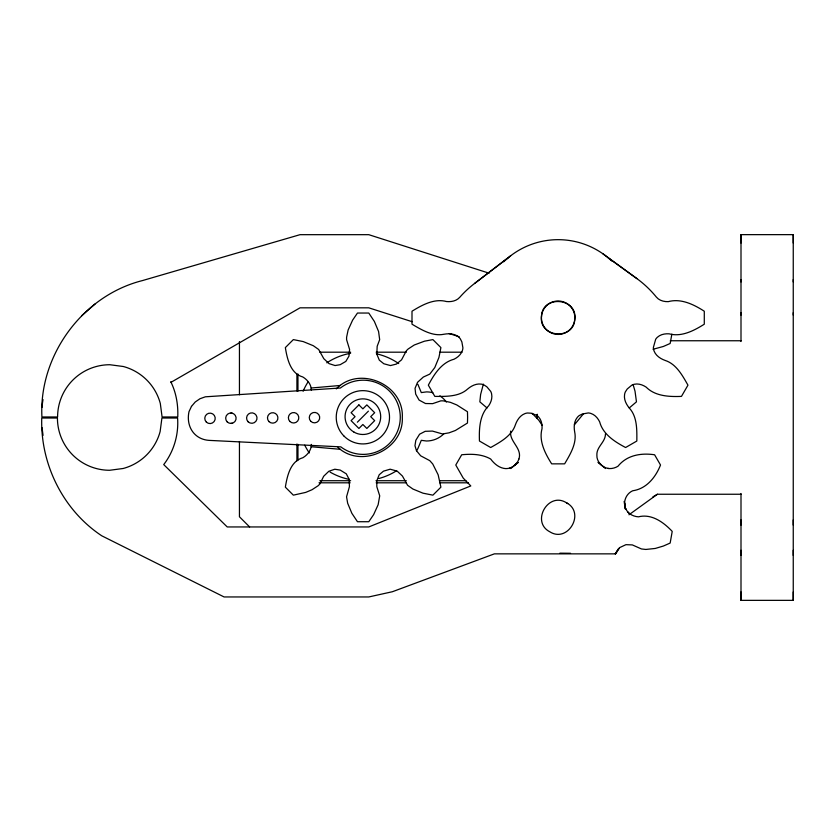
<?xml version="1.0" encoding="UTF-8"?>
<svg xmlns="http://www.w3.org/2000/svg" width="835" height="835" viewBox="0 0 835 835"><rect width="100%" height="100%" fill="white"/><g stroke="black" fill="none" stroke-linecap="round" stroke-linejoin="round"><path stroke-width="1.25" d="M537.249 418.398L537.249 414.504M741 341.505L741 234.645L793.25 234.645L793.25 600.355L741 600.355L741 493.495M311.309 444.418C311.476 450.044 307.53 454.95 302.907 457.726C290.382 461.16 287.177 476.013 285.351 487.16L293.346 495.155L305.714 492.399L311.977 489.759L318.156 485.719L319.847 484.039L323.677 476.253L328.823 471.284L334.814 469.228L340.2 470.084L346.295 473.842L349.197 479.478L349.427 486.669L346.556 496.804L347.663 503.255L351.869 513.316L357.474 521.718L368.778 521.718L373.621 514.642L378.14 504.726L379.716 495.854L376.825 486.721L376.773 480.824L379.215 474.75L383.484 471.159L390.154 469.197L397.189 471.138L402.439 476.065L407.563 485.26L412.918 489.039L423.001 493.182L432.906 495.155L440.901 487.16L438.145 474.791L432.739 463.978L429.785 460.659L420.683 455.816L416.446 450.67L414.964 445.692L415.82 440.306L419.587 434.21L425.213 431.309L432.415 431.079L442.55 433.96L449 432.843L455.378 430.495L467.464 423.032L467.61 417.385L467.464 411.728L456.766 404.933L450.462 402.366L443.239 400.852L440.859 400.842L432.645 403.649L425.495 403.524L419.086 400.08L415.673 394.089L415.047 388.348L417.542 382.305L423.335 377.044L429.785 374.111L434.774 367.588L438.918 357.505L440.901 347.6L432.906 339.605L424.472 341.191L414.264 345.001L408.085 349.04L406.394 350.721L401.562 359.822L396.406 364.07L390.456 365.573L383.808 363.747L379.309 360.135L376.804 354.103L377.18 346.285L379.664 339.647L378.579 331.505L374.372 321.444L368.778 313.041L357.474 313.041L352.62 320.129L348.111 330.044L346.598 337.267L346.588 339.647L349.594 349.5L348.957 356.148L345.815 361.419L340.2 364.686L335.096 365.553L329.063 363.632L323.813 358.706L318.678 349.5L313.334 345.732L303.241 341.588L293.346 339.605L285.351 347.6C287.167 358.695 290.34 373.454 302.75 376.94C307.363 379.674 311.33 384.455 311.319 390.049M489.122 273.202L368.778 234.677L300.026 234.677L142.597 280.539C82.644 295.538 38.796 355.345 41.917 416.978L57.594 416.978A52.25 52.25 0 0 1 109.844 364.728L123.361 366.513A52.25 52.25 0 0 1 160.31 403.451L162.084 416.978L177.761 416.978C178.262 404.881 176.195 392.596 170.757 381.71M624.131 501.438L625.613 509.423C622.785 502.388 625.686 493.861 632.721 490.761C646.394 488.83 655.611 477.411 660.516 465.022L654.598 454.772C640.862 452.768 626.897 455.179 617.994 466.222C613.673 468.946 607.671 469.635 603.361 466.535C599.572 464.062 596.639 459.96 596.879 455.273C596.305 446.715 605.646 442.153 605.469 433.783M671.862 334.157L670.161 343.477L663.387 346.462L653.053 349.27M624.684 503.693L624.663 502.712M518.9 459.052C522.533 448.113 509.131 441.84 510.634 431.111M518.9 459.062C516.907 465.095 510.237 469.761 503.797 468.372C498.338 467.297 493.913 463.373 490.677 459.031C481.983 454.031 471.42 453.802 461.692 454.772L455.774 465.022L463.237 478.111L470.794 485.939L368.778 526.948L227.224 526.948L163.723 464.594C173.868 451.453 178.794 434.565 177.584 418.022L161.917 418.022L160.132 431.549A52.25 52.25 0 0 1 123.194 468.487L109.667 470.272A52.25 52.25 0 0 1 57.427 418.022L41.75 418.022C40.268 464.124 63.147 510.279 101.766 535.809L224.093 596.952L368.778 596.952L392.377 591.733L494.393 553.856L615.625 553.856L619.706 547.583L625.947 544.671L632.325 544.911L641.468 548.96L645.852 549.451L655.287 548.449L663.387 546.038L670.161 543.053L672.217 531.394C663.595 522.24 651.592 513.494 638.451 516.834C633.128 516.521 627.503 513.608 625.676 508.338M483.361 384.131L480.626 394.475L479.833 401.844L487.045 407.971M617.963 549.566L619.059 548.209M511.49 467.402L510.853 468.539L509.778 468.08M617.493 550.328L615.374 553.856L615.938 553.083M616.428 552.165L615.374 553.856L618.474 548.877M574.438 424.744L583.321 413.983M357.359 422.197L368.402 411.144M336.255 388.901C359.029 365.01 404.046 384.351 402.303 417.385C403.91 449.366 361.388 469.155 337.935 447.403M81.705 315.703L95.065 303.982M515.31 464.584L516.009 463.947M511.719 467.767L518.076 462.517M629.246 407.971L636.468 401.844L635.017 391.166L633.107 384.611M602.912 253.788L636.928 278.629A104.49 104.49 0 0 1 656.32 297.03C659.159 300.537 663.898 301.811 668.261 301.644C680.974 298.168 693.791 304.472 704.291 311.225L704.291 324.199C694.031 330.65 681.517 337.236 669.096 333.823C664.984 333.541 660.537 334.376 657.416 337.236A10.907 10.907 0 0 0 655.684 339.26L653.377 347.454A10.918 10.918 0 0 0 654.076 351.034C655.924 355.846 660.621 358.841 665.286 360.49C676.35 364.07 682.56 375.698 687.957 385.165L681.464 396.395C669.357 396.865 655.224 396.312 646.175 387.137C642.752 384.841 638.483 383.338 634.349 384.246A10.907 10.907 0 0 0 631.845 385.144L627.252 388.985L625.352 391.886A10.98 10.98 0 0 0 624.57 394.537C623.755 399.621 626.323 404.568 629.548 408.325C637.335 416.968 636.907 430.14 636.834 441.037L625.603 447.518C614.884 441.861 602.922 434.325 599.666 421.852C597.86 418.147 594.906 414.713 590.877 413.44A10.907 10.907 0 0 0 588.258 412.949L582.36 413.993L579.26 415.548A10.98 10.98 0 0 0 577.256 417.458C574.01 421.456 573.76 427.019 574.668 431.883C577.1 443.26 570.138 454.459 564.627 463.853L551.664 463.853C545.203 453.593 538.617 441.089 542.03 428.658C542.312 424.556 541.477 420.099 538.627 416.978A10.907 10.907 0 0 0 536.602 415.245L530.976 413.2L527.511 413.001A10.98 10.98 0 0 0 524.818 413.649C520.017 415.496 517.011 420.182 515.372 424.858C511.782 435.912 500.155 442.132 490.688 447.518L479.457 441.037C478.998 428.919 479.551 414.797 488.715 405.737C491.022 402.324 492.514 398.055 491.606 393.922A10.907 10.907 0 0 0 490.719 391.406L486.878 386.824L483.966 384.914A10.98 10.98 0 0 0 481.315 384.131C476.232 383.328 471.284 385.885 467.527 389.11C458.895 396.896 445.723 396.468 434.826 396.395L428.334 385.165C434.002 374.445 441.538 362.484 454.01 359.238C457.705 357.422 461.139 354.478 462.423 350.439A10.907 10.907 0 0 0 462.903 347.819L461.87 341.933L460.304 338.822A10.98 10.98 0 0 0 458.405 336.818C454.397 333.582 448.833 333.322 443.969 334.24C432.593 336.662 421.404 329.7 411.999 324.199L411.999 311.225C422.061 305.036 434.315 298.189 446.495 301.539C451.182 302.019 456.453 301.038 459.699 297.354A104.49 104.49 0 0 1 474.478 283.545L510.634 255.802M474.478 283.545L507.983 257.931M515.195 464.677L517.992 462.59M628.953 514.788L657.416 494.247L741 494.247M171.018 382.305L300.026 307.823L368.778 307.823L412.135 321.694M652.939 496.835L657.416 494.247M230.93 423.439L232.287 423.251M311.152 388.014L340.409 385.457M570.535 553.281L559.857 553.177M670.275 340.753L741 340.753M319.815 352.193L350.658 352.193M376.157 352.193L406.301 352.193M439.815 352.193L462.058 352.193M319.815 480.72L350.658 480.72M375.99 480.72L406.301 480.72M439.711 480.72L465.94 480.72M319.001 482.807L350.178 482.807M376.157 482.807L406.04 482.807M439.815 482.807L468.393 482.807M311.152 446.746L340.409 449.313M230.857 412.991L232.213 413.158M607.692 468.372L608.673 468.529M449.303 333.593L459.208 336.766M566.506 502.806C548.345 491.157 530.611 521.865 549.785 531.77C567.946 543.418 585.679 512.711 566.506 502.806L567.737 503.599M598.09 462.277L599.728 463.362M608.308 257.931L636.928 278.629M598.298 462.59L604.571 467.767M532.104 413.262L538.752 420.182L542.145 425.255M600.323 463.989L601.096 464.677M628.974 513.16L627.534 511.667M249.592 526.906L239.447 516.771L239.447 441.506M604.947 467.464L605.438 468.539M417.876 384.319L421.299 392.586L426.487 391.897A24.559 24.559 0 0 1 432.843 392.732M625.405 507.471L625.206 506.542L625.478 508.505M43.044 435.4L42.063 427.687M625.613 509.423L624.716 503.568M793.25 234.645L793.25 243.037M793.25 279.568L793.25 281.948M793.25 312.718L793.25 315.098M793.25 519.902L793.25 525.1M793.25 550.223L793.25 555.432M793.25 591.963L793.25 600.355M741 234.645L741 243.037M741 279.568L741 281.948M741 312.718L741 315.098M741 519.902L741 525.1M741 550.223L741 555.432M741 591.963L741 600.355M537.249 414.264L537.249 418.147M297.959 374.038L297.959 391.135M297.959 444.366L297.959 460.158M296.916 374.174L296.916 390.989M296.916 444.011L296.916 460.826M239.447 341.588L239.447 394.788M503.766 261.731A78.041 78.041 0 0 1 611.7 260.948M42.063 407.313A67.917 67.917 0 0 1 43.013 399.589M416.55 450.785A64.264 64.264 0 0 0 417.876 448.583L421.299 440.327L426.487 441.005A24.559 24.559 0 0 0 443.855 433.814M396.552 470.773A64.264 64.264 0 0 1 378.86 478.528M349.354 479.415A64.264 64.264 0 0 1 330.096 472.109M309.326 452.946A64.264 64.264 0 0 1 304.744 445.18M303.105 391.26A64.264 64.264 0 0 1 307.906 382.127M326.809 362.839A64.264 64.264 0 0 1 350.627 353.247M376.366 353.769A64.264 64.264 0 0 1 398.712 363.559M439.857 395.853A24.559 24.559 0 0 1 446.36 402.021M541.487 316.256C538.606 337.643 573.927 340.732 574.804 319.168C577.684 297.782 542.364 294.692 541.487 316.256M191.476 406.405L189.013 411.613C185.871 426.027 193.877 439.241 208.917 440.369L340.816 446.871A37.095 37.095 0 0 0 390.717 442.153A37.095 37.095 0 0 0 390.363 392.033A37.095 37.095 0 0 0 340.409 388.014L205.347 396.813L199.93 398.754L195.202 402.021L191.476 406.405M358.904 404.892L351.097 412.699L355.063 416.675L351.097 420.642L358.904 428.459L362.87 424.493L366.847 428.459L374.664 420.642L370.698 416.665L374.664 412.699L366.847 404.892L362.881 408.858L358.904 404.892M549.785 332.194A16.721 16.721 0 0 0 574.866 317.707A16.721 16.721 0 0 0 549.785 303.23A16.721 16.721 0 0 0 549.785 332.194M227.224 421.925A5.229 5.229 0 0 0 235.95 419.525A5.229 5.229 0 0 0 229.51 413.179A5.229 5.229 0 0 0 227.224 421.925M206.328 422.072A5.229 5.229 0 0 0 215.054 419.671A5.229 5.229 0 0 0 208.614 413.315A5.229 5.229 0 0 0 206.328 422.072M269.027 421.644A5.229 5.229 0 0 0 277.752 419.233A5.229 5.229 0 0 0 271.302 412.887A5.229 5.229 0 0 0 269.027 421.644M248.131 421.79A5.229 5.229 0 0 0 256.856 419.379A5.229 5.229 0 0 0 250.406 413.033A5.229 5.229 0 0 0 248.131 421.79M289.922 421.498A5.229 5.229 0 0 0 298.648 419.086A5.229 5.229 0 0 0 292.208 412.74A5.229 5.229 0 0 0 289.922 421.498M310.818 421.351A5.229 5.229 0 0 0 319.544 418.94A5.229 5.229 0 0 0 313.104 412.594A5.229 5.229 0 0 0 310.818 421.351M344.166 436.256A26.647 26.647 0 0 0 388.661 424.003A26.647 26.647 0 0 0 355.793 391.605A26.647 26.647 0 0 0 344.166 436.256M353.967 432.102A17.817 17.817 0 0 0 380.697 416.675A17.817 17.817 0 0 0 353.967 401.249A17.817 17.817 0 0 0 353.967 432.102"/></g></svg>
